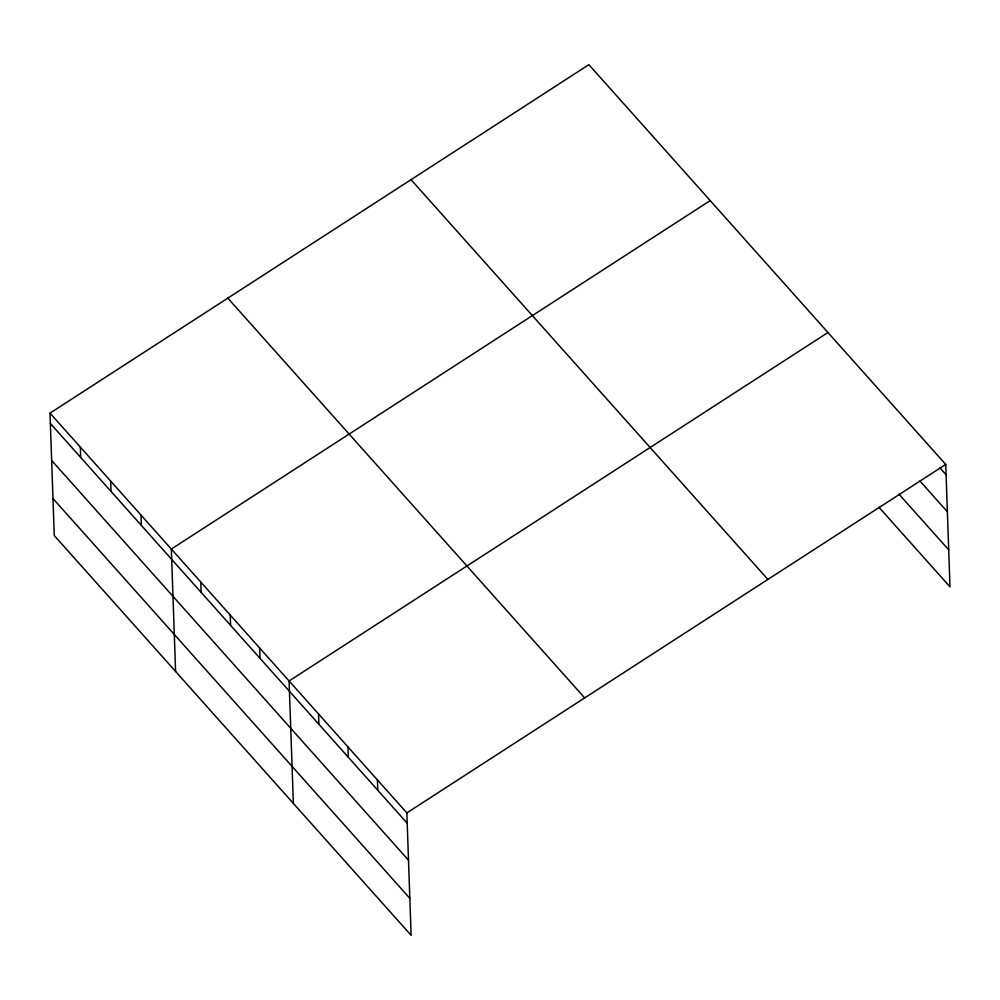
<?xml version="1.0" encoding="UTF-8"?>
<svg xmlns="http://www.w3.org/2000/svg" width="1000" height="1000" viewBox="0 0 1000 1000"><rect width="100%" height="100%" fill="white"/><g stroke="black" fill="none" stroke-linecap="round" stroke-linejoin="round"><path stroke-width="1.5" d="M50 413.137L406.85 812.9L411.125 935.325L54.275 535.562L50 413.137L588.875 64.675L945.725 464.438L950 586.862L878.938 507.25M710.2 200.6L171.325 549.062L175.6 671.475M827.962 332.512L289.088 680.987L293.363 803.4M406.85 812.9L945.725 464.438M940 467.938L946.087 474.762M919.963 481.05L947.375 511.75M898.962 494.137L948.713 549.862M411.037 179.675L767.9 579.438M227.825 298.15L584.688 697.913M50.362 423.462L407.212 823.225M51.65 460.45L408.512 860.212M52.987 498.562L409.837 898.325M377.413 779.925L377.775 790.238M347.975 746.95L348.338 757.262M318.538 713.962L318.9 724.287M259.65 648L260.012 658.325M230.212 615.025L230.575 625.337M200.775 582.038L201.137 592.362M141 515.087L141.363 525.4M110.662 481.1L111.025 491.425M80.337 447.125L80.688 457.438"/></g></svg>
